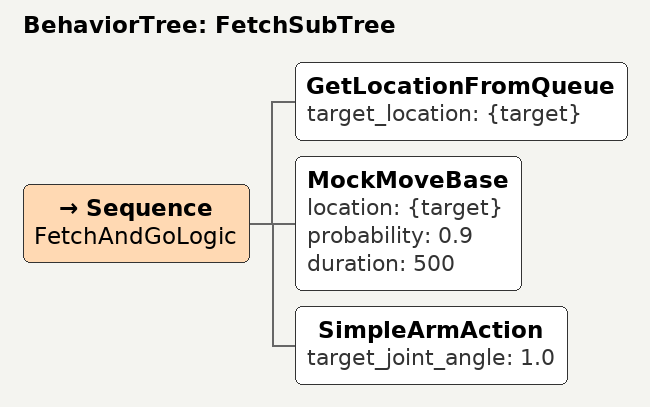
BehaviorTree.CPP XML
<?xml version="1.0"?>
<root BTCPP_format="4">
    <!--
        子树定义
        这是一个独立的逻辑单元，可以被其他树调用。

        注意：在子树内部，黑板变量默认是隔离的（除非通过 remap 映射）。
        在这里我们使用内部变量 {target}。
    -->
    <BehaviorTree ID="FetchSubTree">
        <Sequence name="FetchAndGoLogic">
            <!-- 1. 获取目标点 -> 存入局部变量 target -->
            <GetLocationFromQueue target_location="{target}" />

            <!-- 2. 前往目标 -> 读取局部变量 target -->
            <MockMoveBase location="{target}" probability="0.9" duration="500"/>

            <!-- 3. 动作 -->
            <SimpleArmAction target_joint_angle="1.0" />
        </Sequence>
    </BehaviorTree>
</root>
